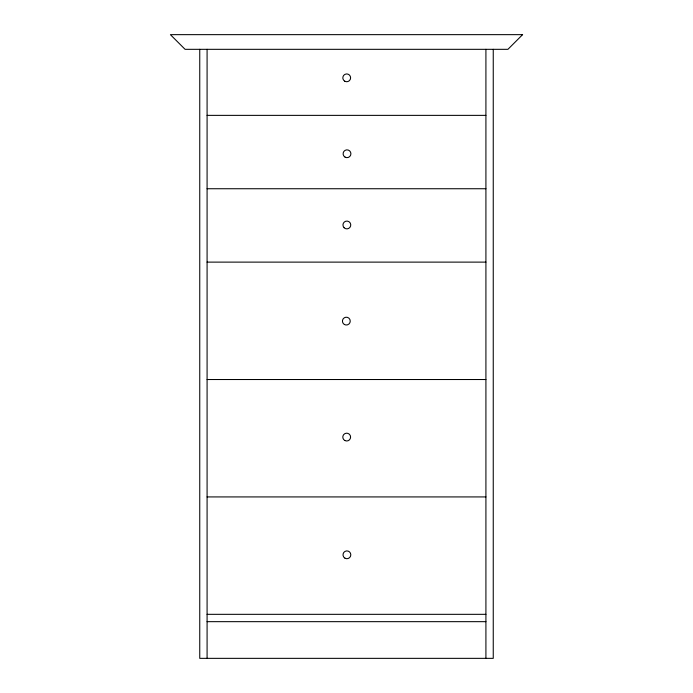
<?xml version="1.0" encoding="UTF-8"?>
<svg xmlns="http://www.w3.org/2000/svg" width="693" height="693" viewBox="0 0 693 693"><rect width="100%" height="100%" fill="white"/><g stroke="black" fill="none" stroke-linecap="round" stroke-linejoin="round"><path stroke-width="1.04" d="M207.086 115.367L485.914 115.367M207.086 188.739L485.914 188.739M207.086 262.119L485.914 262.119M207.086 379.521L485.914 379.521M207.086 496.924L485.914 496.924M207.086 614.327L485.914 614.327M207.086 621.664L485.914 621.664M493.251 49.324L493.251 658.35L199.749 658.35L199.749 49.324M485.914 49.324L485.914 658.35M207.086 49.324L207.086 658.35M522.6 34.65L507.926 49.324L185.074 49.324L170.4 34.65L522.6 34.65M345.062 157.129A3.898 3.898 0 0 0 350.909 153.751A3.898 3.898 0 0 0 345.062 150.372A3.898 3.898 0 0 0 345.062 157.129M344.958 558.186A3.898 3.898 0 0 0 350.814 554.807A3.898 3.898 0 0 0 344.958 551.429A3.898 3.898 0 0 0 344.958 558.186M344.386 324.489A3.898 3.898 0 0 0 350.242 321.11A3.898 3.898 0 0 0 344.386 317.732A3.898 3.898 0 0 0 344.386 324.489M344.742 440.462A3.898 3.898 0 0 0 350.597 437.084A3.898 3.898 0 0 0 344.742 433.705A3.898 3.898 0 0 0 344.742 440.462M344.1 227.737A3.898 3.898 0 0 0 350.623 225.987A3.898 3.898 0 0 0 345.85 221.206A3.898 3.898 0 0 0 344.1 227.737M344.767 81.211A3.898 3.898 0 0 0 350.615 77.833A3.898 3.898 0 0 0 344.767 74.454A3.898 3.898 0 0 0 344.767 81.211"/></g></svg>
